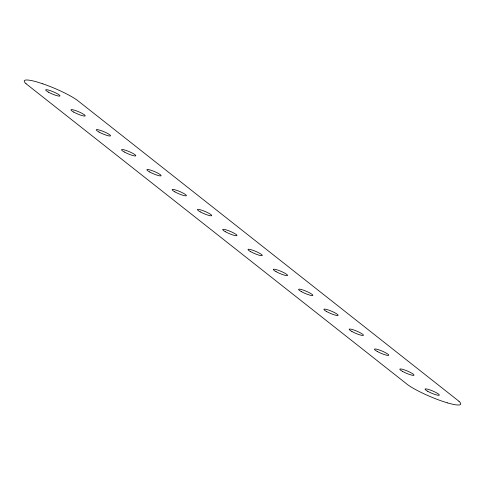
<?xml version="1.0" encoding="UTF-8"?>
<svg xmlns="http://www.w3.org/2000/svg" width="485" height="485" viewBox="0 0 485 485"><rect width="100%" height="100%" fill="white"/><g stroke="black" fill="none" stroke-linecap="round" stroke-linejoin="round"><path stroke-width="0.73" d="M447.382 402.853L442.144 401.174A30.931 4.892 23 0 1 407.994 384.951L26.026 83.717M42.856 83.826L37.612 82.147A30.931 4.892 23 0 0 26.038 83.723M458.98 401.283L77.024 100.055A30.931 4.892 23 0 0 42.862 83.826M458.962 401.277A30.931 4.892 23 0 1 447.376 402.847M200.19 211.83A7.748 1.225 23 0 0 211.642 215.679A7.748 1.225 23 0 0 201.851 210.235A7.748 1.225 23 0 0 200.19 211.83M174.897 191.884A7.748 1.225 23 0 0 186.349 195.728A7.748 1.225 23 0 0 176.558 190.29A7.748 1.225 23 0 0 174.897 191.884M124.312 151.993A7.748 1.225 23 0 0 135.77 155.837A7.748 1.225 23 0 0 125.979 150.398A7.748 1.225 23 0 0 124.312 151.993M149.604 171.939A7.748 1.225 23 0 0 161.062 175.782A7.748 1.225 23 0 0 151.272 170.344A7.748 1.225 23 0 0 149.604 171.939M99.025 132.047A7.748 1.225 23 0 0 110.477 135.891A7.748 1.225 23 0 0 100.686 130.453A7.748 1.225 23 0 0 99.025 132.047M48.439 92.156A7.748 1.225 23 0 0 59.897 96A7.748 1.225 23 0 0 50.107 90.562A7.748 1.225 23 0 0 48.439 92.156M73.732 112.102A7.748 1.225 23 0 0 85.184 115.945A7.748 1.225 23 0 0 75.399 110.507A7.748 1.225 23 0 0 73.732 112.102M276.062 271.667A7.748 1.225 23 0 0 287.514 275.516A7.748 1.225 23 0 0 277.729 270.072A7.748 1.225 23 0 0 276.062 271.667M225.476 231.775A7.748 1.225 23 0 0 236.935 235.625A7.748 1.225 23 0 0 227.144 230.181A7.748 1.225 23 0 0 225.476 231.775M250.769 251.721A7.748 1.225 23 0 0 262.227 255.571A7.748 1.225 23 0 0 252.436 250.127A7.748 1.225 23 0 0 250.769 251.721M351.934 331.504A7.748 1.225 23 0 0 363.392 335.353A7.748 1.225 23 0 0 353.601 329.909A7.748 1.225 23 0 0 351.934 331.504M301.355 291.612A7.748 1.225 23 0 0 312.807 295.462A7.748 1.225 23 0 0 303.016 290.018A7.748 1.225 23 0 0 301.355 291.612M326.647 311.558A7.748 1.225 23 0 0 338.1 315.408A7.748 1.225 23 0 0 328.309 309.963A7.748 1.225 23 0 0 326.647 311.558M427.806 391.34A7.748 1.225 23 0 0 439.264 395.19A7.748 1.225 23 0 0 429.474 389.746A7.748 1.225 23 0 0 427.806 391.34M377.227 351.449A7.748 1.225 23 0 0 388.679 355.299A7.748 1.225 23 0 0 378.888 349.855A7.748 1.225 23 0 0 377.227 351.449M402.52 371.395A7.748 1.225 23 0 0 413.972 375.245A7.748 1.225 23 0 0 404.181 369.806A7.748 1.225 23 0 0 402.52 371.395"/></g></svg>
